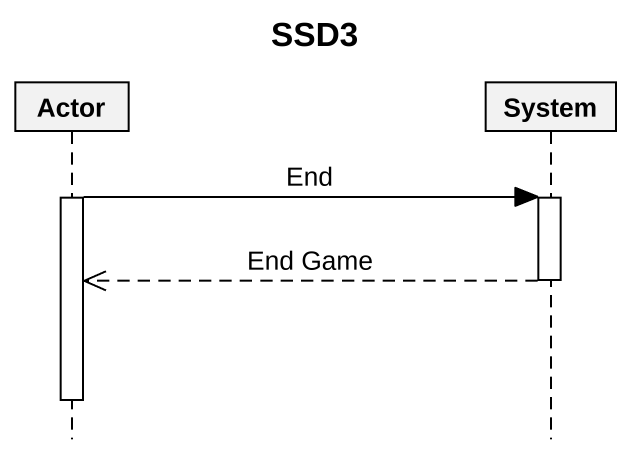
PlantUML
@startuml
title SSD3
hide footbox
participant "Actor" as Actor_
participant System

activate Actor_
Actor_ -> System : End
activate System
System -->> Actor_ : End Game
deactivate System
deactivate Actor_
@enduml
